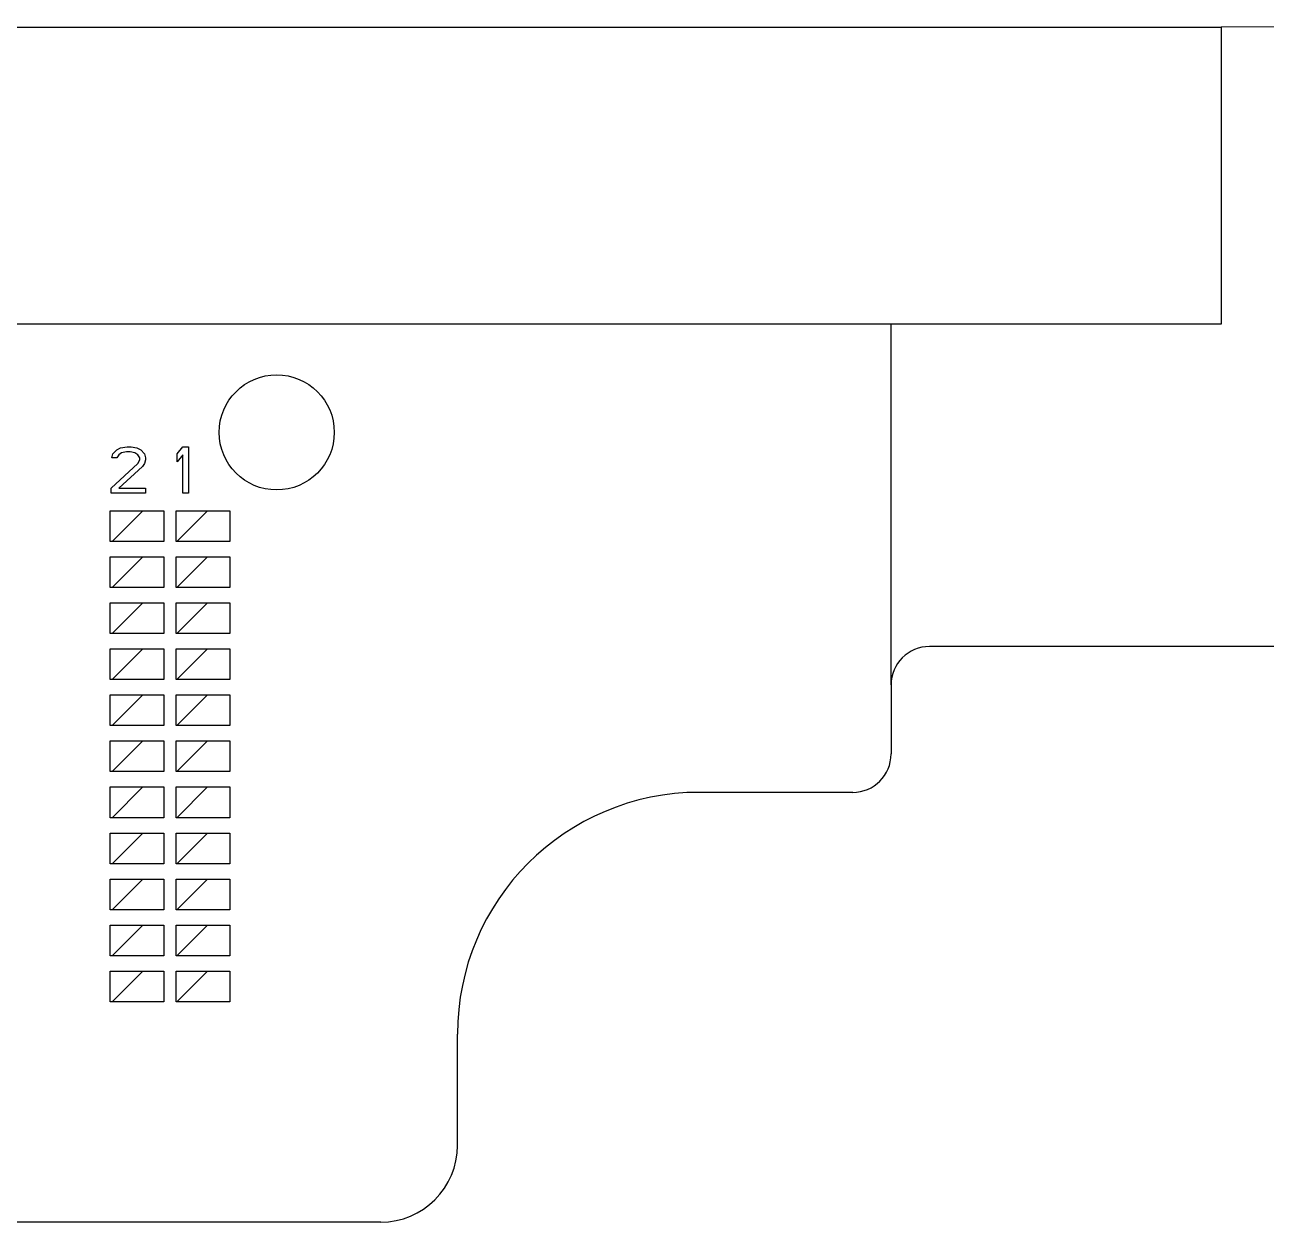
# Model space of a CAD drawing. Header units: millimetres. Extents: x 0 to 594, y 0 to 420.
# Drawn here: x 415.26 to 431.43, y 261.07 to 276.67 of the extents above; entities that cross this region are included whole.
import ezdxf

# ---------------------------------------------------------------- set-up
doc = ezdxf.new("R2010")
doc.units = ezdxf.units.MM
doc.header["$LTSCALE"] = 32.67
doc.layers.add('ASSEM_MEM', color=7, linetype='CONTINUOUS')

msp = doc.modelspace()

# ---------------------------------------------------------------- linework, layer by layer
at = {"layer": 'ASSEM_MEM', "color": 7, "linetype": 'CONTINUOUS'}
for p, q in [((339.092, 276.64), (430.842, 276.64)), ((440.342, 276.67), (430.842, 276.64)), ((430.842, 276.64), (430.842, 272.77)), ((430.842, 272.77), (377.942, 272.77)), ((426.542, 268.07), (426.542, 272.77)), ((416.39, 271.029), (416.403, 271.081)), ((416.403, 271.081), (416.453, 271.132)), ((416.453, 271.132), (416.503, 271.157)), ((416.515, 271.093), (416.478, 271.068)), ((416.503, 271.157), (416.59, 271.17)), ((416.578, 271.106), (416.515, 271.093)), ((416.628, 271.106), (416.578, 271.106)), ((416.59, 271.17), (416.64, 271.17)), ((416.69, 271.093), (416.628, 271.106)), ((416.64, 271.17), (416.715, 271.157)), ((416.728, 271.068), (416.69, 271.093)), ((416.715, 271.157), (416.765, 271.132)), ((416.765, 271.132), (416.815, 271.081)), ((416.815, 271.081), (416.828, 271.029)), ((417.238, 271.081), (417.313, 271.17)), ((417.238, 270.978), (417.238, 271.081)), ((417.313, 271.17), (417.388, 271.17)), ((417.388, 271.17), (417.388, 270.57)), ((416.378, 270.634), (416.728, 270.953)), ((416.453, 271.029), (416.39, 271.029)), ((416.478, 271.068), (416.453, 271.029)), ((416.753, 271.029), (416.728, 271.068)), ((416.728, 270.953), (416.753, 271.004)), ((416.753, 271.004), (416.753, 271.029)), ((416.815, 270.953), (416.79, 270.915)), ((416.828, 271.004), (416.815, 270.953)), ((416.828, 271.029), (416.828, 271.004)), ((417.313, 271.068), (417.238, 270.978)), ((417.313, 270.57), (417.313, 271.068)), ((416.79, 270.915), (416.478, 270.634)), ((416.378, 270.57), (416.378, 270.634)), ((416.478, 270.634), (416.828, 270.634)), ((416.828, 270.634), (416.828, 270.57)), ((416.828, 270.57), (416.378, 270.57)), ((417.388, 270.57), (417.313, 270.57)), ((416.367, 270.34), (417.067, 270.34)), ((416.367, 269.94), (416.367, 270.34)), ((416.394, 269.94), (416.794, 270.34)), ((417.067, 270.34), (417.067, 269.94)), ((417.227, 270.34), (417.927, 270.34)), ((417.227, 269.94), (417.227, 270.34)), ((417.234, 269.94), (417.634, 270.34)), ((417.927, 270.34), (417.927, 269.94)), ((417.067, 269.94), (416.367, 269.94)), ((417.927, 269.94), (417.227, 269.94)), ((416.367, 269.74), (417.067, 269.74)), ((416.367, 269.34), (416.367, 269.74)), ((416.394, 269.34), (416.794, 269.74)), ((417.067, 269.74), (417.067, 269.34)), ((417.227, 269.74), (417.927, 269.74)), ((417.227, 269.34), (417.227, 269.74)), ((417.234, 269.34), (417.634, 269.74)), ((417.927, 269.74), (417.927, 269.34)), ((417.067, 269.34), (416.367, 269.34)), ((417.927, 269.34), (417.227, 269.34)), ((416.367, 269.14), (417.067, 269.14)), ((416.367, 268.74), (416.367, 269.14)), ((416.394, 268.74), (416.794, 269.14)), ((417.067, 269.14), (417.067, 268.74)), ((417.227, 269.14), (417.927, 269.14)), ((417.227, 268.74), (417.227, 269.14)), ((417.234, 268.74), (417.634, 269.14)), ((417.927, 269.14), (417.927, 268.74)), ((417.067, 268.74), (416.367, 268.74)), ((417.927, 268.74), (417.227, 268.74)), ((416.367, 268.54), (417.067, 268.54)), ((416.367, 268.14), (416.367, 268.54)), ((416.394, 268.14), (416.794, 268.54)), ((417.067, 268.54), (417.067, 268.14)), ((417.227, 268.54), (417.927, 268.54)), ((417.227, 268.14), (417.227, 268.54)), ((417.234, 268.14), (417.634, 268.54)), ((417.927, 268.54), (417.927, 268.14)), ((435.042, 268.57), (427.042, 268.57)), ((417.067, 268.14), (416.367, 268.14)), ((417.927, 268.14), (417.227, 268.14)), ((426.542, 268.07), (426.542, 267.17)), ((416.367, 267.94), (417.067, 267.94)), ((416.367, 267.54), (416.367, 267.94)), ((416.394, 267.54), (416.794, 267.94)), ((417.067, 267.94), (417.067, 267.54)), ((417.227, 267.94), (417.927, 267.94)), ((417.227, 267.54), (417.227, 267.94)), ((417.234, 267.54), (417.634, 267.94)), ((417.927, 267.94), (417.927, 267.54)), ((417.067, 267.54), (416.367, 267.54)), ((417.927, 267.54), (417.227, 267.54)), ((416.367, 267.34), (417.067, 267.34)), ((416.367, 266.94), (416.367, 267.34)), ((416.394, 266.94), (416.794, 267.34)), ((417.067, 267.34), (417.067, 266.94)), ((417.227, 267.34), (417.927, 267.34)), ((417.227, 266.94), (417.227, 267.34)), ((417.234, 266.94), (417.634, 267.34)), ((417.927, 267.34), (417.927, 266.94)), ((417.067, 266.94), (416.367, 266.94)), ((417.927, 266.94), (417.227, 266.94)), ((416.367, 266.74), (417.067, 266.74)), ((416.367, 266.34), (416.367, 266.74)), ((416.394, 266.34), (416.794, 266.74)), ((417.067, 266.74), (417.067, 266.34)), ((417.227, 266.74), (417.927, 266.74)), ((417.227, 266.34), (417.227, 266.74)), ((417.234, 266.34), (417.634, 266.74)), ((417.927, 266.74), (417.927, 266.34)), ((426.042, 266.67), (424.042, 266.67)), ((417.067, 266.34), (416.367, 266.34)), ((417.927, 266.34), (417.227, 266.34)), ((416.367, 266.14), (417.067, 266.14)), ((416.367, 265.74), (416.367, 266.14)), ((416.394, 265.74), (416.794, 266.14)), ((417.067, 266.14), (417.067, 265.74)), ((417.227, 266.14), (417.927, 266.14)), ((417.227, 265.74), (417.227, 266.14)), ((417.234, 265.74), (417.634, 266.14)), ((417.927, 266.14), (417.927, 265.74)), ((417.067, 265.74), (416.367, 265.74)), ((417.927, 265.74), (417.227, 265.74)), ((416.367, 265.54), (417.067, 265.54)), ((416.367, 265.14), (416.367, 265.54)), ((416.394, 265.14), (416.794, 265.54)), ((417.067, 265.54), (417.067, 265.14)), ((417.227, 265.54), (417.927, 265.54)), ((417.227, 265.14), (417.227, 265.54)), ((417.234, 265.14), (417.634, 265.54)), ((417.927, 265.54), (417.927, 265.14)), ((417.067, 265.14), (416.367, 265.14)), ((417.927, 265.14), (417.227, 265.14)), ((416.367, 264.94), (417.067, 264.94)), ((416.367, 264.54), (416.367, 264.94)), ((416.394, 264.54), (416.794, 264.94)), ((417.067, 264.94), (417.067, 264.54)), ((417.227, 264.94), (417.927, 264.94)), ((417.227, 264.54), (417.227, 264.94)), ((417.234, 264.54), (417.634, 264.94)), ((417.927, 264.94), (417.927, 264.54)), ((417.067, 264.54), (416.367, 264.54)), ((417.927, 264.54), (417.227, 264.54)), ((416.367, 264.34), (417.067, 264.34)), ((416.367, 263.94), (416.367, 264.34)), ((416.394, 263.94), (416.794, 264.34)), ((417.067, 264.34), (417.067, 263.94)), ((417.227, 264.34), (417.927, 264.34)), ((417.227, 263.94), (417.227, 264.34)), ((417.234, 263.94), (417.634, 264.34)), ((417.927, 264.34), (417.927, 263.94)), ((417.067, 263.94), (416.367, 263.94)), ((417.927, 263.94), (417.227, 263.94)), ((420.892, 262.07), (420.892, 263.52)), ((419.892, 261.07), (387.192, 261.07))]:
    msp.add_line(p, q, dxfattribs=at)
msp.add_circle((418.537, 271.36), 0.75, dxfattribs=at)
for centre, radius, start, end in [((427.042, 268.07), 0.5, 90, 180), ((426.042, 267.17), 0.5, 270, 360), ((424.042, 263.52), 3.15, 90, 180), ((419.892, 262.07), 1, 270, 360)]:
    msp.add_arc(centre, radius, start, end, dxfattribs=at)

doc.saveas('drawing.dxf')
